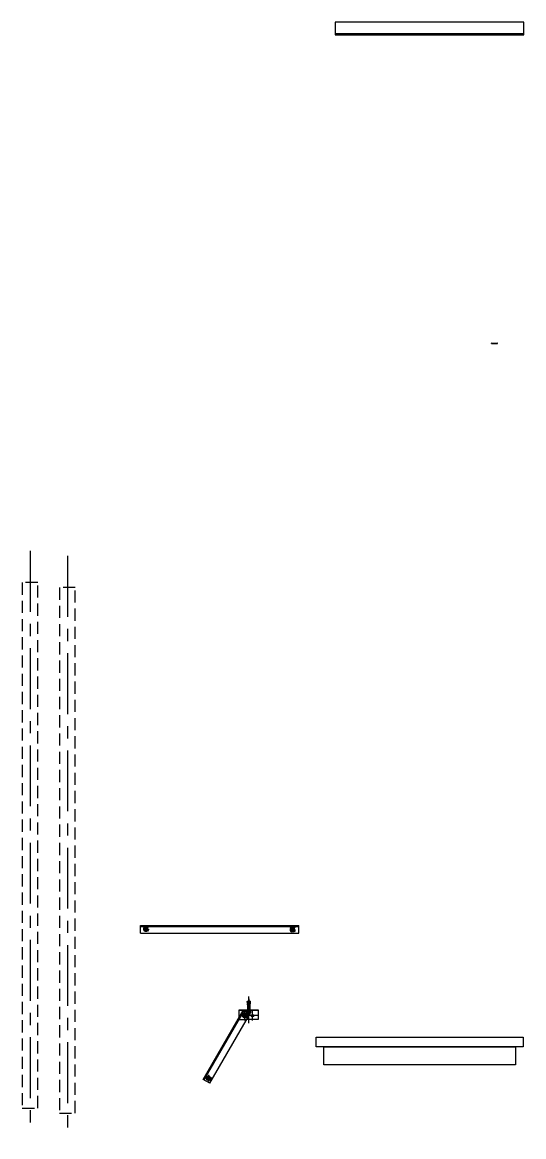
# Model space of a CAD drawing. Header units: millimetres. Extents: x -855187 to 47266, y -116283 to 213088.
# Drawn here: x -103514 to -77324, y -1040 to 57170 of the extents above; entities that cross this region are included whole.
import ezdxf

# ---------------------------------------------------------------- set-up
doc = ezdxf.new("R2010")
doc.units = ezdxf.units.MM
doc.header["$LTSCALE"] = 10
doc.header["$PDMODE"] = 35
doc.header["$PDSIZE"] = 5
doc.linetypes.add('CENTER', pattern=[50.8, 31.75, -6.35, 6.35, -6.35])
doc.linetypes.add('HIDDEN', pattern=[9.525, 6.35, -3.175])
for name, color, linetype in [('_P16_製品', 4, 'Continuous'), ('_吊下地', 40, 'Continuous'), ('_基準', 1, 'CENTER'), ('_製品', 4, 'Continuous'), ('_製品芯線', 1, 'CENTER')]:
    doc.layers.add(name, color=color, linetype=linetype)

# ---------------------------------------------------------------- blocks, each defined once
blk = doc.blocks.new('P_MAIN_RAIL')
at = {"layer": '_製品', "color": 5, "linetype": 'HIDDEN'}
blk.add_lwpolyline([(-41.3, 0), (41.3, 0), (41.3, 2745), (-41.3, 2745)], close=True, dxfattribs=at)
at = {"layer": '_製品芯線'}
blk.add_line((0, 2910), (0, -123.3), dxfattribs=at)
blk = doc.blocks.new('*U38')
at = {"layer": '_吊下地'}
for p, q in [((-29.5, 18.6), (797.8, 18.6)), ((-29.5, -21.4), (-29.5, 18.6)), ((-29.5, 13.6), (797.8, 13.6)), ((-4.6, 10), (-10.9, 1)), ((-10.9, 1), (-6.3, -9)), ((6.3, 9), (-4.6, 10)), ((6.3, 9), (10.9, -0.9)), ((760.9, 7.2), (754.6, -1.8)), ((771.8, 6.2), (760.9, 7.2)), ((771.8, 6.2), (776.4, -3.7)), ((797.8, -21.4), (797.8, 18.6)), ((-29.5, -21.4), (797.8, -21.4)), ((4.7, -9.9), (-6.3, -9)), ((10.9, -0.9), (4.7, -9.9)), ((754.6, -1.8), (759.2, -11.8)), ((770.1, -12.7), (759.2, -11.8)), ((776.4, -3.7), (770.1, -12.7))]:
    blk.add_line(p, q, dxfattribs=at)
at = {"layer": '_吊下地', "color": 6, "linetype": 'HIDDEN'}
for centre in [(0, 0), (765.5, -2.8)]:
    blk.add_circle(centre, 12, dxfattribs=at)
at = {"layer": '_吊下地'}
for centre, radius in [((0, 0), 9.5), ((0, 0), 6), ((765.5, -2.8), 9.5), ((765.5, -2.8), 6)]:
    blk.add_circle(centre, radius, dxfattribs=at)
at = {"layer": '_吊下地', "ltscale": 2}
for centre in [(0, 0), (765.5, -2.8)]:
    blk.add_circle(centre, 7, dxfattribs=at)
at = {"layer": '_基準'}
for p, q in [((13, -10.9), (-13, 10.9)), ((10.9, 13), (-10.9, -13)), ((778.5, -13.7), (752.5, 8.2)), ((776.4, 10.3), (754.6, -15.8))]:
    blk.add_line(p, q, dxfattribs=at)
blk = doc.blocks.new('P_SUPPORT_ROOM')
at = {"layer": '_吊下地'}
for p, q in [((11.8, 75.4), (17.2, 75.9)), ((11.8, 75.4), (12.1, 72.9)), ((12.1, 72.9), (17.5, 73.4)), ((12.3, 70.6), (17.7, 71.2)), ((12.3, 70.6), (12.5, 68.4)), ((12.5, 68.4), (17.9, 68.9)), ((12.8, 66.1), (18.1, 66.7)), ((12.8, 66.1), (13, 63.9)), ((13, 63.9), (18.4, 64.4)), ((13.2, 61.7), (18.6, 62.2)), ((13.2, 61.7), (13.4, 59.4)), ((13.4, 59.4), (18.8, 60)), ((19.4, 54), (17.2, 75.9)), ((20.2, 80.5), (19.7, 80.5)), ((20.6, 54), (22.8, 75.9)), ((26.6, 59.4), (21.2, 60)), ((26.8, 61.7), (21.4, 62.2)), ((27, 63.9), (21.6, 64.4)), ((27.2, 66.1), (21.9, 66.7)), ((27.5, 68.4), (22.1, 68.9)), ((27.7, 70.6), (22.3, 71.2)), ((27.9, 72.9), (22.5, 73.4)), ((28.2, 75.4), (22.8, 75.9)), ((26.8, 61.7), (26.6, 59.4)), ((27.2, 66.1), (27, 63.9)), ((27.7, 70.6), (27.5, 68.4)), ((28.2, 75.4), (27.9, 72.9)), ((-217.1, -333.4), (-8.5, 27.8)), ((-212.8, -335.9), (-4.2, 25.3)), ((-182.4, -353.4), (26.1, 7.8)), ((70, 26), (-30, 26)), ((0, 11), (-9.5, 5.5)), ((-9.5, 5.5), (-9.5, -5.5)), ((-8.5, 27.8), (26.1, 7.8)), ((0, 11), (9.5, 5.5)), ((32.5, 26), (7.5, 26)), ((7.5, 24.4), (7.5, 26)), ((32.5, 24.4), (7.5, 24.4)), ((9, 15.6), (9, 24.4)), ((31, 24.4), (9, 24.4)), ((11, 14.4), (9, 15.6)), ((9.5, 5.5), (9.5, -5.5)), ((29, 14.4), (11, 14.4)), ((13.7, 57.2), (19, 57.7)), ((13.7, 57.2), (14, 53.7)), ((14, 53.7), (14, 32)), ((14, 14.4), (14, 7.5)), ((14, 7.5), (15.3, 6)), ((26, 7.5), (14, 7.5)), ((14.5, 15.6), (14.5, 24.4)), ((15.3, 6), (24.7, 6)), ((16.2, 5.5), (16.2, 4.1)), ((16.2, 4.1), (23.7, 4.1)), ((23.2, 6), (16.7, 6)), ((22.6, 2.5), (17.4, 2.5)), ((19.4, 54), (20.6, 54)), ((26.3, 57.2), (21, 57.7)), ((23.7, 5.5), (23.7, 4.1)), ((26, 7.5), (24.7, 6)), ((25.5, 15.6), (25.5, 24.4)), ((26.3, 57.2), (26, 53.7)), ((26, 53.7), (26, 32)), ((26, 14.4), (26, 7.5)), ((29, 14.4), (31, 15.6)), ((31, 15.6), (31, 24.4)), ((32.5, 24.4), (32.5, 26)), ((-9.5, -5.5), (0, -11)), ((9.5, -5.5), (0, -11)), ((-182.4, -353.4), (-217.1, -333.4)), ((-190.2, -316.1), (-199.2, -322.3)), ((-199.2, -322.3), (-198.2, -333.3)), ((-198.2, -333.3), (-188.3, -337.9)), ((-190.2, -316.1), (-180.3, -320.7)), ((-179.3, -331.6), (-188.3, -337.9)), ((-180.3, -320.7), (-179.3, -331.6))]:
    blk.add_line(p, q, dxfattribs=at)
at = {"layer": '_吊下地', "color": 6, "linetype": 'HIDDEN'}
for p, q in [((17.5, 6), (17.5, 72.3)), ((22.5, 6), (22.5, 72.3)), ((14, 28.5), (14, 32)), ((14.7, 26), (14, 28.5)), ((14, 28.5), (26, 28.5)), ((14.7, 26), (14, 25.6)), ((14, 25.6), (14, 14.4)), ((14, 25.6), (26, 25.6)), ((25.3, 26), (14.7, 26)), ((14.9, 25.6), (14.7, 26)), ((14.9, 14.4), (14.9, 25.6)), ((14.9, 6.4), (14.9, 14.4)), ((25, 25.6), (25.3, 26)), ((25, 14.4), (25, 25.6)), ((25, 6.4), (25, 14.4)), ((25.3, 26), (26, 28.5)), ((25.3, 26), (26, 25.6)), ((26, 28.5), (26, 32)), ((26, 25.6), (26, 14.4)), ((-30, -9.4), (-30, -20)), ((-30, -20), (10.1, -20))]:
    blk.add_line(p, q, dxfattribs=at)
at = {"layer": '_吊下地'}
blk.add_lwpolyline([(-30, -9.4), (-30, 30), (70, 30), (70, -20), (10.1, -20)], dxfattribs=at)
at = {"layer": '_吊下地', "color": 6, "linetype": 'HIDDEN'}
for centre in [(0, 0), (-189.2, -327)]:
    blk.add_circle(centre, 12, dxfattribs=at)
at = {"layer": '_吊下地'}
for centre, radius in [((0, 0), 9.5), ((0, 0), 6), ((40, 0), 6.5), ((-189.2, -327), 9.5), ((-189.2, -327), 6)]:
    blk.add_circle(centre, radius, dxfattribs=at)
at = {"layer": '_吊下地', "ltscale": 2}
blk.add_circle((-189.2, -327), 7, dxfattribs=at)
at = {"layer": '_吊下地'}
for centre, radius, start, end in [((9.4, 71.5), 3, 343.69496, 27.74358), ((9.9, 67), 3, 343.69496, 27.74358), ((10.3, 62.5), 3, 343.69496, 27.74358), ((10.8, 58), 3, 343.69496, 27.74358), ((33.5, 72.3), 16, 149.24648, 178.00848), ((6.5, 72.3), 16, 1.99152, 30.75352), ((29.2, 58), 3, 152.25642, 196.30504), ((29.7, 62.5), 3, 152.25642, 196.30504), ((30.1, 67), 3, 152.25642, 196.30504), ((30.6, 71.5), 3, 152.25642, 196.30504), ((11.8, 18.3), 3.88, 270.03569, 315.0441), ((20, 28.2), 13.8, 246.5734, 293.4266), ((16.7, 5.5), 0.5, 90, 180), ((20, 5.5), 4, 200.36413, 228.59038), ((20, 5.5), 4, 311.40962, 339.63587), ((23.2, 5.5), 0.5, 0, 90), ((28.2, 18.3), 3.88, 224.9559, 269.96431)]:
    blk.add_arc(centre, radius, start, end, dxfattribs=at)
at = {"layer": '_吊下地', "ltscale": 0.2}
for centre, start, end in [((33.5, 72.3), 178.00848, 180), ((6.5, 72.3), 0, 1.99152)]:
    blk.add_arc(centre, 16, start, end, dxfattribs=at)
at = {"layer": '_吊下地'}
for p in [(20, 32), (20, 30)]:
    blk.add_point(p, dxfattribs=at)
at = {"layer": '_基準'}
for p, q in [((20, -40), (20, 100)), ((65, 0), (-25, 0)), ((0, -25), (0, 25)), ((40, -25), (40, 25)), ((-172.2, -327), (-206.2, -327)), ((-189.2, -310), (-189.2, -344))]:
    blk.add_line(p, q, dxfattribs=at)
at = {"layer": '_基準', "ltscale": 0.2}
blk.add_line((20, 87.5), (20, 0.5), dxfattribs=at)
blk = doc.blocks.new('PARTITION_RAIL_SUPPORT_FRONT_VIEW')
at = {"layer": '_P16_製品'}
for points in [[(1041, 95), (-41, 95), (-41, 145), (1041, 145)], [(1000, 95), (1000, 0), (0, 0), (0, 95)]]:
    blk.add_lwpolyline(points, close=True, dxfattribs=at)
blk = doc.blocks.new('*U51')
blk.add_line((0, 6), (984, 6))
blk.add_lwpolyline([(0, 0), (984, 0), (984, 65), (0, 65)], close=True)
blk = doc.blocks.new('P_MAIN_RAIL_80.6')
at = {"layer": '_製品', "color": 5, "linetype": 'HIDDEN'}
blk.add_lwpolyline([(-40.3, 0), (40.3, 0), (40.3, 2745), (-40.3, 2745)], close=True, dxfattribs=at)
at = {"layer": '_製品芯線'}
blk.add_line((0, 2910), (0, -123.3), dxfattribs=at)

msp = doc.modelspace()

# ---------------------------------------------------------------- block references
for name, p, xscale, yscale, zscale in [('*U51', (-87164, 56520), 10, 10, 10), ('*U38', (-79001, 40407), 0.3937007874015748, 0.3937007874015748, 0.3937007874015748), ('P_MAIN_RAIL_80.6', (-103111, 455), 10, 10, 10), ('*U38', (-97047, 9801), 10, 10, 10), ('P_SUPPORT_ROOM', (-91887, 5285), 10, 10, 10), ('PARTITION_RAIL_SUPPORT_FRONT_VIEW', (-87761, 2712), 10, 10, 0.3937007874015748)]:
    msp.add_blockref(name, p, dxfattribs=dict(xscale=xscale, yscale=yscale, zscale=zscale))
at = {"xscale": 10, "yscale": 10}
msp.add_blockref('P_MAIN_RAIL', (-101160, 193), dxfattribs=at)

doc.saveas('drawing.dxf')
